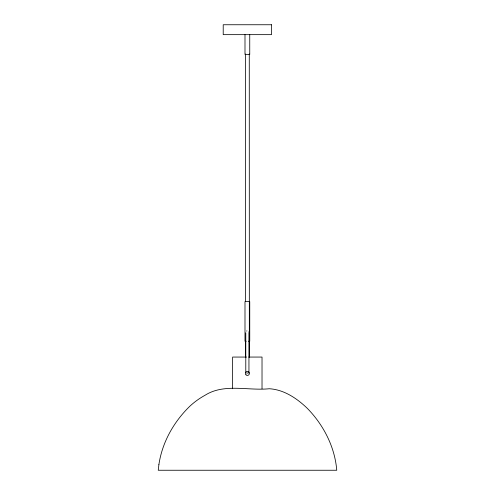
<?xml version="1.0" encoding="UTF-8"?>
<svg xmlns="http://www.w3.org/2000/svg" width="495" height="495" viewBox="0 0 495 495"><rect width="100%" height="100%" fill="white"/><g stroke="black" fill="none" stroke-linecap="round" stroke-linejoin="round"><path stroke-width="0.74" d="M249.276 53.961L249.344 357.062M246.182 341.222L244.994 341.222L244.994 301.622L249.746 301.622L249.746 341.222L248.558 341.222M246.547 357.062L232.619 357.062L232.619 388.742M248.762 357.062L262.022 357.062L262.022 388.742M246.578 373.057L248.156 373.057M249.746 34.65L249.746 54.45L244.994 54.45L244.994 34.65M248.948 332.77L248.948 373.057M245.786 332.77L245.786 372.345M245.39 53.961L245.39 301.393M245.39 340.826L245.39 357.062M246.578 331.025A1.578 1.268 0 0 1 246.956 330.895M248.892 331.792A1.578 1.268 0 0 1 248.948 332.12M158.889 464.681L158.245 470.25L336.755 470.25C334.837 446.96 323.612 425.075 307.414 408.455C297.074 398.456 284.012 389.596 269.28 388.742C248.205 390.951 224.192 383.142 205.097 395.233C199.559 398.283 194.374 401.977 189.764 406.308C173.72 421.882 162.143 442.425 158.889 464.681M271.526 24.75L223.214 24.75L223.214 34.65L271.526 34.65L271.526 24.75M246.009 374.845A1.98 1.98 0 0 0 249.319 373.954A1.98 1.98 0 0 0 246.9 371.528A1.98 1.98 0 0 0 246.009 374.845"/></g></svg>
